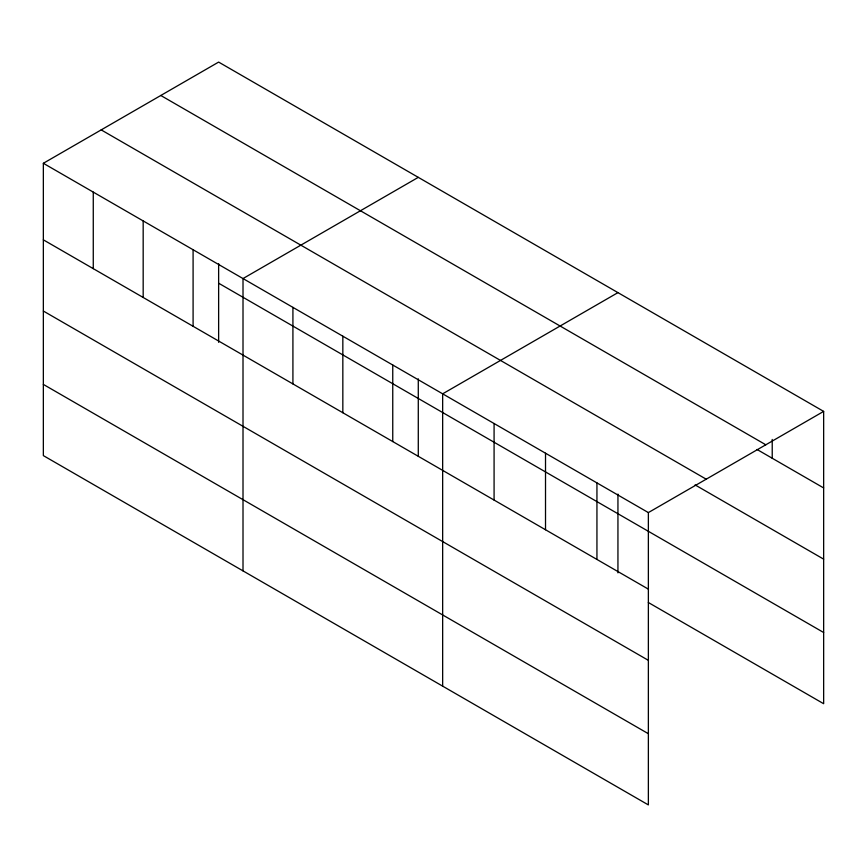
<?xml version="1.0" encoding="UTF-8"?>
<svg xmlns="http://www.w3.org/2000/svg" width="867" height="867" viewBox="0 0 867 867"><rect width="100%" height="100%" fill="white"/><g stroke="black" fill="none" stroke-linecap="round" stroke-linejoin="round"><path stroke-width="1.3" d="M648.364 660.34L648.364 512.592L43.35 163.289L43.35 455.608L648.364 804.912L648.364 660.34L43.35 311.036M648.332 602.5L823.65 703.711L823.65 411.392L218.636 62.088L43.35 163.289M418.284 177.356L243.009 278.556L243.009 570.876M617.943 292.623L442.658 393.824L442.658 686.155M648.364 512.592L823.65 411.392M160.785 95.478L765.81 444.782M757.032 449.474L823.65 487.937M101.19 129.887L706.215 479.191M695.085 484.913L823.65 559.139M218.636 283.206L823.65 632.509M43.35 239.834L648.364 589.137M43.35 384.406L648.364 733.71M772.226 439.439L772.226 458.242M617.943 494.092L617.943 572.859M596.94 482.897L596.94 559.443M545.516 453.203L545.516 529.748M494.082 423.519L494.082 500.064M418.284 378.825L418.284 456.248M392.751 365.007L392.751 441.552M342.833 336.19L342.833 412.735M292.916 307.373L292.916 383.918M218.636 263.557L218.636 342.324M193.092 249.739L193.092 326.285M143.174 220.922L143.174 297.468M93.268 192.106L93.268 268.651"/></g></svg>
